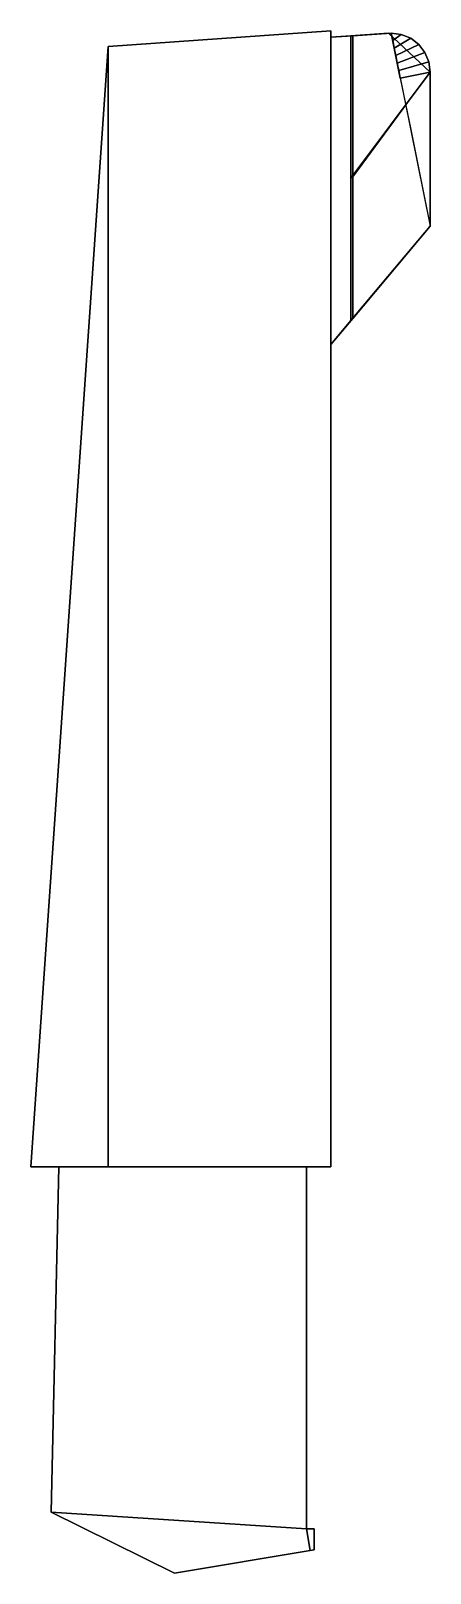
# Model space of a CAD drawing. Header units: millimetres. Extents: x -15.4 to 5.1, y -48.8 to 30.3.
import ezdxf

# ---------------------------------------------------------------- set-up
doc = ezdxf.new("R2010")
doc.units = ezdxf.units.MM
doc.layers.add('AUXILIAR', color=1, linetype='Continuous')
doc.layers.add('PINO', color=3, linetype='Continuous')

msp = doc.modelspace()

# ---------------------------------------------------------------- linework, layer by layer
at = {"layer": 'AUXILIAR'}
for p, q in [((3.566, 27.919, -8.525), (3.1, 30.229, -8.525)), ((3.566, 27.919, -9.125), (3.1, 30.229, -9.125))]:
    msp.add_line(p, q, dxfattribs=at)
for points in [[(0, 30.344, -8.8), (-11.426, 29.545, -8.8), (-11.426, 29.545, 8.8), (0, 30.344, 8.8)], [(-11.426, 29.545, 8.8), (0, 30.344, 8.8), (0, -27.96, 8.8), (-11.426, -27.96, 8.8)], [(-11.426, 29.545, -8.8), (0, 30.344, -8.8), (0, -27.96, -8.8), (-11.426, -27.96, -8.8)], [(0, -27.96, 8.8), (0, -27.96, -8.8), (0, 30.344, -8.8), (0, 30.344, 8.8)], [(0, 30.017, -8.171), (0, 30.017, -8.8), (1.032, 30.089, -9.125), (1.124, 30.095, -8.525)], [(0, 14.24, -8.171), (1.124, 15.579, -8.525), (1.124, 30.095, -8.525), (0, 30.017, -8.171)], [(1.032, 30.089, 9.125), (1.124, 30.095, 8.525), (0, 30.017, 8.171), (0, 30.017, 8.8)], [(1.124, 30.095, 8.525), (1.124, 15.579, 8.525), (0, 14.24, 8.171), (0, 30.017, 8.171)], [(0, 14.24, -8.8), (1.032, 15.47, -9.125), (1.032, 30.089, -9.125), (0, 30.017, -8.8)], [(1.032, 15.47, 9.125), (0, 14.24, 8.8), (0, 30.017, 8.8), (1.032, 30.089, 9.125)], [(1.032, 30.089, -9.125), (1.124, 30.095, -8.525), (3.1, 30.229, -8.525), (3.1, 30.229, -9.125)], [(1.032, 15.47, -9.125), (1.032, 30.089, -9.125), (3.1, 30.229, -9.125), (5.1, 20.318, -9.125)], [(2.96, 30.224, 9.125), (1.032, 30.089, 9.125), (1.124, 30.095, 8.525), (2.96, 30.224, 8.525)], [(5.1, 28.229, 9.125), (2.96, 30.224, 9.125), (1.032, 30.089, 9.125), (1.032, 22.779, 9.125)], [(1.124, 15.579, -8.525), (1.124, 30.095, -8.525), (3.1, 30.229, -8.525), (5.1, 20.318, -8.525)], [(5.1, 28.229, 8.525), (2.96, 30.224, 8.525), (1.124, 30.095, 8.525), (1.124, 22.837, 8.525)], [(5.1, 28.229, 9.125), (5.1, 28.229, 8.525), (2.96, 30.224, 8.525), (2.96, 30.224, 9.125)], [(-11.426, 29.545, 7.4), (-11.426, 29.545, -7.4), (-15.4, -27.96, -7.4), (-15.4, -27.96, 7.4)], [(-11.426, 29.545, 7.4), (-11.426, 0.793, 7.4), (-11.426, -27.96, 7.4), (-15.4, -27.96, 7.4)], [(-11.426, 29.545, -7.4), (-11.426, 0.793, -7.4), (-11.426, -27.96, -7.4), (-15.4, -27.96, -7.4)], [(-11.426, -27.96, -8.8), (-11.426, -27.96, 8.8), (-11.426, 29.545, 8.8), (-11.426, 29.545, -8.8)], [(-11.426, 29.545, 7.4), (-11.426, -27.96, 7.4), (-11.426, -27.96, -7.4), (-11.426, 29.545, -7.4)], [(1.032, 15.47, 9.125), (5.1, 20.318, 9.125), (5.1, 28.229, 9.125), (1.032, 22.779, 9.125)], [(5.1, 20.318, 8.525), (1.124, 15.579, 8.525), (1.124, 22.837, 8.525), (5.1, 28.229, 8.525)], [(4.1, 25.273, -8.525), (5.1, 20.318, -8.525), (5.1, 28.229, -8.525), (3.566, 27.919, -8.525)], [(4.1, 25.273, -9.125), (5.1, 20.318, -9.125), (5.1, 28.229, -9.125), (3.566, 27.919, -9.125)], [(5.1, 20.318, -8.525), (5.1, 20.318, -9.125), (5.1, 28.229, -9.125), (5.1, 28.229, -8.525)], [(5.1, 20.318, 9.125), (5.1, 20.318, 8.525), (5.1, 28.229, 8.525), (5.1, 28.229, 9.125)], [(1.124, 15.579, -8.525), (1.032, 15.47, -9.125), (5.1, 20.318, -9.125), (5.1, 20.318, -8.525)], [(1.032, 15.47, 9.125), (1.124, 15.579, 8.525), (5.1, 20.318, 8.525), (5.1, 20.318, 9.125)], [(0, 14.24, -8.171), (0, 14.24, -8.8), (1.032, 15.47, -9.125), (1.124, 15.579, -8.525)], [(1.124, 15.579, 8.525), (0, 14.24, 8.171), (0, 14.24, 8.8), (1.032, 15.47, 9.125)], [(-15.4, -27.96, 7.4), (-15.4, -27.96, -7.4), (-11.426, -27.96, -7.4), (-11.426, -27.96, 7.4)], [(-11.426, -27.96, 8.8), (-11.426, -27.96, -8.8), (0, -27.96, -8.8), (0, -27.96, 8.8)]]:
    msp.add_3dface(points, dxfattribs=at)
at = {"layer": 'PINO'}
for points in [[(-13.963, -27.96, 6.7), (-13.963, -27.96, -6.7), (-14.35, -45.695, -6.7), (-14.35, -45.695, 6.7)], [(-13.963, -27.96, 6.7), (-1.25, -27.96, 6.7), (-1.25, -46.55, 6.7), (-14.35, -45.695, 6.7)], [(-13.963, -27.96, -6.7), (-1.25, -27.96, -6.7), (-1.25, -46.55, -6.7), (-14.35, -45.695, -6.7)], [(-13.963, -27.96, -6.7), (-1.25, -27.96, -6.7), (-1.25, -27.96, 6.7), (-13.963, -27.96, 6.7)], [(-1.25, -46.55, 6.7), (-1.25, -27.96, 6.7), (-1.25, -27.96, -6.7), (-1.25, -46.55, -6.7)], [(-14.35, -45.695, 6.7), (-14.35, -45.695, -6.7), (-8.017, -48.824, -6.7), (-8.017, -48.824, 6.7)], [(-14.35, -45.695, 6.7), (-1.25, -46.55, 6.7), (-1.064, -47.661, 6.7), (-8.017, -48.824, 6.7)], [(-14.35, -45.695, -6.7), (-1.25, -46.55, -6.7), (-1.064, -47.661, -6.7), (-8.017, -48.824, -6.7)], [(-0.85, -46.55, -6.7), (-1.25, -46.55, -6.7), (-1.25, -46.55, 6.7), (-0.85, -46.55, 6.7)], [(-1.25, -46.55, 6.7), (-0.85, -46.55, 6.7), (-0.85, -47.625, 6.7), (-1.064, -47.661, 6.7)], [(-1.25, -46.55, -6.7), (-0.85, -46.55, -6.7), (-0.85, -47.625, -6.7), (-1.064, -47.661, -6.7)], [(-0.85, -46.55, 6.7), (-0.85, -47.625, 6.7), (-0.85, -47.625, -6.7), (-0.85, -46.55, -6.7)], [(-8.017, -48.824, 6.7), (-8.017, -48.824, -6.7), (-0.85, -47.625, -6.7), (-0.85, -47.625, 6.7)]]:
    msp.add_3dface(points, dxfattribs=at)

# ---------------------------------------------------------------- meshes
at = {"layer": 'AUXILIAR'}
mesh = msp.add_polymesh((2, 7), dxfattribs=at)
for k, corner in enumerate([(5.1, 28.229, -9.125), (5.032, 28.746, -9.125), (4.832, 29.229, -9.125), (4.514, 29.643, -9.125), (4.1, 29.961, -9.125), (3.618, 30.161, -9.125), (3.1, 30.229, -9.125), (5.1, 28.229, -8.525), (5.032, 28.746, -8.525), (4.832, 29.229, -8.525), (4.514, 29.643, -8.525), (4.1, 29.961, -8.525), (3.618, 30.161, -8.525), (3.1, 30.229, -8.525)]):
    mesh.set_mesh_vertex(divmod(k, 7), corner)
mesh = msp.add_polymesh((2, 7), dxfattribs=at)
for k, corner in enumerate([(5.1, 28.229, -8.525), (5.032, 28.746, -8.525), (4.832, 29.229, -8.525), (4.514, 29.643, -8.525), (4.1, 29.961, -8.525), (3.618, 30.161, -8.525), (3.1, 30.229, -8.525), (3.566, 27.919, -8.525), (3.488, 28.304, -8.525), (3.411, 28.689, -8.525), (3.333, 29.074, -8.525), (3.255, 29.459, -8.525), (3.178, 29.844, -8.525), (3.1, 30.229, -8.525)]):
    mesh.set_mesh_vertex(divmod(k, 7), corner)
mesh = msp.add_polymesh((2, 7), dxfattribs=at)
for k, corner in enumerate([(5.1, 28.229, -9.125), (5.032, 28.746, -9.125), (4.832, 29.229, -9.125), (4.514, 29.643, -9.125), (4.1, 29.961, -9.125), (3.618, 30.161, -9.125), (3.1, 30.229, -9.125), (3.566, 27.919, -9.125), (3.488, 28.304, -9.125), (3.411, 28.689, -9.125), (3.333, 29.074, -9.125), (3.255, 29.459, -9.125), (3.178, 29.844, -9.125), (3.1, 30.229, -9.125)]):
    mesh.set_mesh_vertex(divmod(k, 7), corner)

doc.saveas('drawing.dxf')
